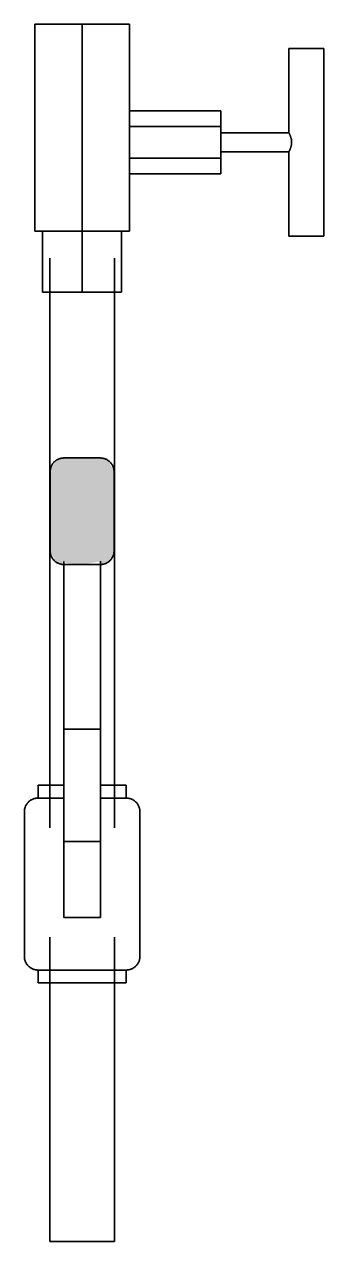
# Model space of a CAD drawing. Header units: millimetres. Extents: x -11989 to -4071, y -1478 to 4600.
# Drawn here: x -10026.8 to -9928.4, y 4007.2 to 4407.2 of the extents above; entities that cross this region are included whole.
import ezdxf

# ---------------------------------------------------------------- set-up
doc = ezdxf.new("R2010")
doc.units = ezdxf.units.MM
doc.layers.add('P-PIPE', color=7, linetype='Continuous', lineweight=35)

# ---------------------------------------------------------------- blocks, each defined once
blk = doc.blocks.new('Закладная прямая СГК_до70гр_ - Закладная прямая СГК_до70гр_-V34-Разрез 4')
at = {"layer": 'P-PIPE', "true_color": 0xff8000}
for points in [[(-10013.04, 4260.19), (-10007.79, 4260.19), (-10007.79, 4264.69), (-10012.99, 4264.69), (-10015.64, 4264.12), (-10017.22, 4262.47), (-10017.48, 4262.11), (-10018.29, 4260.19), (-10016.88, 4260.19)], [(-10002.54, 4260.19), (-9997.29, 4260.19), (-9998.96, 4263.43), (-9999.11, 4263.68), (-10000.84, 4264.43), (-10002.6, 4264.69), (-10007.79, 4264.69), (-10007.79, 4260.19), (-10004.8, 4260.19)], [(-10013.04, 4234.19), (-10007.79, 4234.19), (-10007.79, 4260.19), (-10018.29, 4260.19), (-10018.29, 4234.19), (-10016.88, 4234.19)], [(-9997.29, 4234.19), (-9997.29, 4260.19), (-10007.79, 4260.19), (-10007.79, 4234.19), (-9998.7, 4234.19)], [(-10007.79, 4229.69), (-10007.79, 4234.19), (-10018.29, 4234.19), (-10016.88, 4231.42), (-10016.64, 4231.08), (-10015.39, 4230.04), (-10013.79, 4229.8), (-10013.79, 4230.71), (-10012.95, 4230.19)], [(-10007.79, 4229.69), (-10001.79, 4230.71), (-10001.79, 4229.8), (-9999.69, 4230.34), (-9998.91, 4231), (-9998.1, 4232.26), (-9997.29, 4234.19), (-10007.79, 4234.19), (-10007.79, 4230.34)]]:
    blk.add_hatch(color=30, dxfattribs=at).paths.add_polyline_path(points)
at = {"layer": 'P-PIPE'}
for p, q in [((-10023.38, 4407.19), (-10007.79, 4407.19)), ((-10023.38, 4407.19), (-10023.38, 4339.19)), ((-10007.79, 4407.19), (-9992.2, 4407.19)), ((-10007.79, 4407.19), (-10007.79, 4339.19)), ((-9992.2, 4407.19), (-9992.2, 4339.19)), ((-9939.84, 4399.27), (-9939.84, 4371.58)), ((-9928.38, 4399.27), (-9939.84, 4399.27)), ((-9928.38, 4337.59), (-9928.38, 4399.27)), ((-9992.2, 4378.82), (-9962.2, 4378.82)), ((-9962.2, 4378.82), (-9962.2, 4373.62)), ((-9992.2, 4363.23), (-9992.2, 4373.62)), ((-9992.2, 4373.62), (-9962.2, 4373.62)), ((-9962.2, 4373.62), (-9962.2, 4363.23)), ((-9939.84, 4371.58), (-9962.2, 4371.58)), ((-9962.2, 4365.28), (-9939.84, 4365.28)), ((-9939.84, 4365.28), (-9939.84, 4337.59)), ((-9962.2, 4363.23), (-9992.2, 4363.23)), ((-9962.2, 4363.23), (-9962.2, 4358.04)), ((-9992.2, 4358.04), (-9962.2, 4358.04)), ((-10007.79, 4339.19), (-10023.38, 4339.19)), ((-10020.78, 4339.19), (-10020.78, 4319.19)), ((-9992.2, 4339.19), (-10007.79, 4339.19)), ((-10007.79, 4339.19), (-10007.79, 4319.19)), ((-9994.8, 4339.19), (-9994.8, 4319.19)), ((-9928.38, 4337.59), (-9939.84, 4337.59)), ((-10018.44, 4330.3), (-10018.44, 4143.19)), ((-9997.14, 4143.19), (-9997.14, 4330.3)), ((-10007.79, 4319.19), (-10020.78, 4319.19)), ((-9994.8, 4319.19), (-10007.79, 4319.19)), ((-10018.29, 4260.19), (-10018.29, 4234.19)), ((-9997.29, 4234.19), (-9997.29, 4260.19)), ((-10013.79, 4175.61), (-10013.79, 4230.71)), ((-10001.79, 4230.79), (-10001.79, 4175.61)), ((-10013.79, 4138.69), (-10013.79, 4175.61)), ((-10001.79, 4175.61), (-10013.79, 4175.61)), ((-10001.79, 4175.61), (-10001.79, 4138.69)), ((-10022.29, 4157.19), (-10022.29, 4152.94)), ((-10013.84, 4157.19), (-10022.29, 4157.19)), ((-9993.29, 4157.19), (-10001.74, 4157.19)), ((-9993.29, 4152.94), (-9993.29, 4157.19)), ((-10013.84, 4152.94), (-10022.29, 4152.94)), ((-9993.29, 4152.94), (-10001.74, 4152.94)), ((-10026.79, 4148.44), (-10026.79, 4100.94)), ((-9988.79, 4100.94), (-9988.79, 4148.44)), ((-10013.79, 4113.69), (-10013.79, 4138.69)), ((-10001.79, 4138.69), (-10013.79, 4138.69)), ((-10001.79, 4138.69), (-10001.79, 4113.69)), ((-10001.79, 4113.69), (-10013.79, 4113.69)), ((-10018.44, 4107.19), (-10018.44, 4007.19)), ((-9997.14, 4007.19), (-9997.14, 4107.19)), ((-10022.29, 4096.44), (-10022.29, 4092.19)), ((-10022.29, 4096.44), (-10007.79, 4096.44)), ((-10007.79, 4096.44), (-9993.29, 4096.44)), ((-9993.29, 4092.19), (-9993.29, 4096.44)), ((-10022.29, 4092.19), (-10007.79, 4092.19)), ((-10007.79, 4092.19), (-9993.29, 4092.19)), ((-10007.79, 4007.19), (-10018.44, 4007.19)), ((-9997.14, 4007.19), (-10007.79, 4007.19))]:
    blk.add_line(p, q, dxfattribs=at)
at = {"layer": 'P-PIPE', "flags": 128}
for points in [[(-10018.29, 4260.19), (-10018.29, 4260.37), (-10018.28, 4260.55), (-10018.26, 4260.72), (-10018.23, 4260.9), (-10018.2, 4261.08), (-10018.16, 4261.26), (-10018.12, 4261.43), (-10018.06, 4261.6), (-10018, 4261.77), (-10017.94, 4261.94), (-10017.86, 4262.1), (-10017.78, 4262.26), (-10017.7, 4262.42), (-10017.6, 4262.58), (-10017.51, 4262.73), (-10017.4, 4262.87), (-10017.29, 4263.02), (-10017.17, 4263.15), (-10017.05, 4263.29), (-10016.93, 4263.41), (-10016.8, 4263.54), (-10016.66, 4263.65), (-10016.52, 4263.77), (-10016.37, 4263.87), (-10016.22, 4263.97), (-10016.07, 4264.07), (-10015.91, 4264.15), (-10015.75, 4264.24), (-10015.59, 4264.31), (-10015.42, 4264.38), (-10015.25, 4264.44), (-10015.08, 4264.5), (-10014.91, 4264.54), (-10014.73, 4264.59), (-10014.56, 4264.62), (-10014.38, 4264.65), (-10014.2, 4264.67), (-10014.02, 4264.68), (-10013.84, 4264.69), (-10013.79, 4264.69)], [(-10007.79, 4264.69), (-10008.03, 4264.69), (-10008.27, 4264.69), (-10008.51, 4264.69), (-10008.75, 4264.69), (-10008.98, 4264.69), (-10009.22, 4264.69), (-10009.45, 4264.69), (-10009.68, 4264.69), (-10009.91, 4264.69), (-10010.13, 4264.69), (-10010.35, 4264.69), (-10010.56, 4264.69), (-10010.77, 4264.69), (-10010.98, 4264.69), (-10011.18, 4264.69), (-10011.37, 4264.69), (-10011.56, 4264.69), (-10011.75, 4264.69), (-10011.93, 4264.69), (-10012.1, 4264.69), (-10012.26, 4264.69), (-10012.42, 4264.69), (-10012.57, 4264.69), (-10012.71, 4264.69), (-10012.84, 4264.69), (-10012.97, 4264.69), (-10013.08, 4264.69), (-10013.19, 4264.69), (-10013.29, 4264.69), (-10013.38, 4264.69), (-10013.47, 4264.69), (-10013.54, 4264.69), (-10013.6, 4264.69), (-10013.66, 4264.69), (-10013.7, 4264.69), (-10013.74, 4264.69), (-10013.77, 4264.69), (-10013.78, 4264.69), (-10013.79, 4264.69)], [(-10013.79, 4264.69), (-10013.79, 4264.69), (-10013.77, 4264.69), (-10013.75, 4264.69), (-10013.71, 4264.69), (-10013.67, 4264.69), (-10013.62, 4264.69), (-10013.56, 4264.69), (-10013.49, 4264.69), (-10013.41, 4264.69), (-10013.32, 4264.69), (-10013.22, 4264.69), (-10013.11, 4264.69), (-10013, 4264.69), (-10012.88, 4264.69), (-10012.74, 4264.69), (-10012.6, 4264.69), (-10012.46, 4264.69), (-10012.3, 4264.69), (-10012.14, 4264.69), (-10011.97, 4264.69), (-10011.8, 4264.69), (-10011.61, 4264.69), (-10011.43, 4264.69), (-10011.23, 4264.69), (-10011.03, 4264.69), (-10010.83, 4264.69), (-10010.62, 4264.69), (-10010.41, 4264.69), (-10010.19, 4264.69), (-10009.97, 4264.69), (-10009.74, 4264.69), (-10009.51, 4264.69), (-10009.28, 4264.69), (-10009.05, 4264.69), (-10008.81, 4264.69), (-10008.57, 4264.69), (-10008.34, 4264.69), (-10008.1, 4264.69), (-10007.86, 4264.69)], [(-10007.79, 4264.69), (-10007.55, 4264.69), (-10007.31, 4264.69), (-10007.07, 4264.69), (-10006.84, 4264.69), (-10006.6, 4264.69), (-10006.37, 4264.69), (-10006.13, 4264.69), (-10005.9, 4264.69), (-10005.68, 4264.69), (-10005.46, 4264.69), (-10005.24, 4264.69), (-10005.02, 4264.69), (-10004.81, 4264.69), (-10004.6, 4264.69), (-10004.4, 4264.69), (-10004.21, 4264.69), (-10004.02, 4264.69), (-10003.84, 4264.69), (-10003.66, 4264.69), (-10003.49, 4264.69), (-10003.32, 4264.69), (-10003.17, 4264.69), (-10003.02, 4264.69), (-10002.88, 4264.69), (-10002.74, 4264.69), (-10002.62, 4264.69), (-10002.5, 4264.69), (-10002.39, 4264.69), (-10002.29, 4264.69), (-10002.2, 4264.69), (-10002.12, 4264.69), (-10002.04, 4264.69), (-10001.98, 4264.69), (-10001.92, 4264.69), (-10001.88, 4264.69), (-10001.84, 4264.69), (-10001.82, 4264.69), (-10001.8, 4264.69), (-10001.79, 4264.69)], [(-10001.79, 4264.69), (-10001.8, 4264.69), (-10001.81, 4264.69), (-10001.83, 4264.69), (-10001.87, 4264.69), (-10001.91, 4264.69), (-10001.96, 4264.69), (-10002.03, 4264.69), (-10002.1, 4264.69), (-10002.18, 4264.69), (-10002.27, 4264.69), (-10002.36, 4264.69), (-10002.47, 4264.69), (-10002.58, 4264.69), (-10002.71, 4264.69), (-10002.84, 4264.69), (-10002.98, 4264.69), (-10003.13, 4264.69), (-10003.28, 4264.69), (-10003.44, 4264.69), (-10003.61, 4264.69), (-10003.79, 4264.69), (-10003.97, 4264.69), (-10004.16, 4264.69), (-10004.35, 4264.69), (-10004.55, 4264.69), (-10004.75, 4264.69), (-10004.96, 4264.69), (-10005.18, 4264.69), (-10005.4, 4264.69), (-10005.62, 4264.69), (-10005.84, 4264.69), (-10006.07, 4264.69), (-10006.3, 4264.69), (-10006.54, 4264.69), (-10006.77, 4264.69), (-10007.01, 4264.69), (-10007.25, 4264.69), (-10007.49, 4264.69), (-10007.73, 4264.69), (-10007.79, 4264.69)], [(-10001.79, 4264.69), (-10001.61, 4264.68), (-10001.43, 4264.67), (-10001.25, 4264.65), (-10001.07, 4264.63), (-10000.9, 4264.6), (-10000.72, 4264.56), (-10000.55, 4264.51), (-10000.38, 4264.46), (-10000.21, 4264.4), (-10000.04, 4264.33), (-9999.87, 4264.26), (-9999.71, 4264.18), (-9999.56, 4264.09), (-9999.4, 4264), (-9999.25, 4263.9), (-9999.1, 4263.79), (-9998.96, 4263.68), (-9998.82, 4263.57), (-9998.69, 4263.45), (-9998.56, 4263.32), (-9998.44, 4263.19), (-9998.32, 4263.05), (-9998.21, 4262.91), (-9998.11, 4262.77), (-9998, 4262.62), (-9997.91, 4262.46), (-9997.82, 4262.31), (-9997.74, 4262.15), (-9997.67, 4261.98), (-9997.6, 4261.82), (-9997.54, 4261.65), (-9997.48, 4261.48), (-9997.43, 4261.3), (-9997.39, 4261.13), (-9997.36, 4260.95), (-9997.33, 4260.77), (-9997.31, 4260.59), (-9997.3, 4260.41), (-9997.29, 4260.23), (-9997.29, 4260.19)], [(-10013.79, 4229.69), (-10013.97, 4229.69), (-10014.15, 4229.7), (-10014.33, 4229.72), (-10014.51, 4229.74), (-10014.69, 4229.78), (-10014.86, 4229.81), (-10015.04, 4229.86), (-10015.21, 4229.91), (-10015.38, 4229.97), (-10015.54, 4230.04), (-10015.71, 4230.11), (-10015.87, 4230.19), (-10016.03, 4230.28), (-10016.18, 4230.37), (-10016.33, 4230.47), (-10016.48, 4230.58), (-10016.62, 4230.69), (-10016.76, 4230.8), (-10016.89, 4230.92), (-10017.02, 4231.05), (-10017.14, 4231.18), (-10017.26, 4231.32), (-10017.37, 4231.46), (-10017.48, 4231.6), (-10017.58, 4231.75), (-10017.67, 4231.91), (-10017.76, 4232.06), (-10017.84, 4232.22), (-10017.92, 4232.39), (-10017.99, 4232.55), (-10018.05, 4232.72), (-10018.1, 4232.9), (-10018.15, 4233.07), (-10018.19, 4233.24), (-10018.23, 4233.42), (-10018.25, 4233.6), (-10018.27, 4233.78), (-10018.29, 4233.96), (-10018.29, 4234.14), (-10018.29, 4234.19)], [(-9997.29, 4234.19), (-9997.3, 4234.01), (-9997.31, 4233.83), (-9997.32, 4233.65), (-9997.35, 4233.47), (-9997.38, 4233.29), (-9997.42, 4233.12), (-9997.47, 4232.94), (-9997.52, 4232.77), (-9997.58, 4232.6), (-9997.65, 4232.43), (-9997.72, 4232.27), (-9997.8, 4232.11), (-9997.89, 4231.95), (-9997.98, 4231.8), (-9998.08, 4231.64), (-9998.18, 4231.5), (-9998.29, 4231.36), (-9998.41, 4231.22), (-9998.53, 4231.09), (-9998.66, 4230.96), (-9998.79, 4230.83), (-9998.92, 4230.72), (-9999.07, 4230.61), (-9999.21, 4230.5), (-9999.36, 4230.4), (-9999.51, 4230.3), (-9999.67, 4230.22), (-9999.83, 4230.14), (-9999.99, 4230.06), (-10000.16, 4229.99), (-10000.33, 4229.93), (-10000.5, 4229.87), (-10000.67, 4229.83), (-10000.85, 4229.79), (-10001.03, 4229.75), (-10001.2, 4229.72), (-10001.38, 4229.7), (-10001.56, 4229.69), (-10001.74, 4229.69), (-10001.79, 4229.69)], [(-10010.13, 4229.69), (-10010.35, 4229.69), (-10010.56, 4229.69), (-10010.77, 4229.69), (-10010.98, 4229.69), (-10011.18, 4229.69), (-10011.37, 4229.69), (-10011.56, 4229.69), (-10011.75, 4229.69), (-10011.93, 4229.69), (-10012.1, 4229.69), (-10012.26, 4229.69), (-10012.42, 4229.69), (-10012.57, 4229.69), (-10012.71, 4229.69), (-10012.84, 4229.69), (-10012.97, 4229.69), (-10013.08, 4229.69), (-10013.19, 4229.69), (-10013.29, 4229.69), (-10013.38, 4229.69), (-10013.47, 4229.69), (-10013.54, 4229.69), (-10013.6, 4229.69), (-10013.66, 4229.69), (-10013.7, 4229.69), (-10013.74, 4229.69), (-10013.77, 4229.69), (-10013.78, 4229.69), (-10013.79, 4229.69)], [(-10013.79, 4229.69), (-10013.79, 4229.69), (-10013.77, 4229.69), (-10013.75, 4229.69), (-10013.71, 4229.69), (-10013.67, 4229.69), (-10013.62, 4229.69), (-10013.56, 4229.69), (-10013.49, 4229.69), (-10013.41, 4229.69), (-10013.32, 4229.69), (-10013.22, 4229.69), (-10013.11, 4229.69), (-10013, 4229.69), (-10012.88, 4229.69), (-10012.74, 4229.69), (-10012.6, 4229.69), (-10012.46, 4229.69), (-10012.3, 4229.69), (-10012.14, 4229.69), (-10011.97, 4229.69), (-10011.8, 4229.69), (-10011.61, 4229.69), (-10011.43, 4229.69), (-10011.23, 4229.69), (-10011.03, 4229.69), (-10010.83, 4229.69), (-10010.62, 4229.69), (-10010.41, 4229.69), (-10010.19, 4229.69), (-10009.97, 4229.69), (-10009.74, 4229.69), (-10009.51, 4229.69), (-10009.28, 4229.69), (-10009.05, 4229.69), (-10008.81, 4229.69), (-10008.57, 4229.69), (-10008.34, 4229.69), (-10008.1, 4229.69), (-10007.86, 4229.69), (-10007.79, 4229.69)], [(-10007.79, 4229.69), (-10007.55, 4229.69), (-10007.31, 4229.69), (-10007.07, 4229.69), (-10006.84, 4229.69), (-10006.6, 4229.69), (-10006.37, 4229.69), (-10006.13, 4229.69), (-10005.9, 4229.69), (-10005.68, 4229.69), (-10005.46, 4229.69), (-10005.24, 4229.69), (-10005.02, 4229.69), (-10004.81, 4229.69), (-10004.6, 4229.69), (-10004.4, 4229.69), (-10004.21, 4229.69), (-10004.02, 4229.69), (-10003.84, 4229.69), (-10003.66, 4229.69), (-10003.49, 4229.69), (-10003.32, 4229.69), (-10003.17, 4229.69), (-10003.02, 4229.69), (-10002.88, 4229.69), (-10002.74, 4229.69), (-10002.62, 4229.69), (-10002.5, 4229.69), (-10002.39, 4229.69), (-10002.29, 4229.69), (-10002.2, 4229.69), (-10002.12, 4229.69), (-10002.04, 4229.69), (-10001.98, 4229.69), (-10001.92, 4229.69), (-10001.88, 4229.69), (-10001.84, 4229.69), (-10001.82, 4229.69), (-10001.8, 4229.69), (-10001.79, 4229.69)], [(-10001.79, 4229.69), (-10001.8, 4229.69), (-10001.81, 4229.69), (-10001.83, 4229.69), (-10001.87, 4229.69), (-10001.91, 4229.69), (-10001.96, 4229.69), (-10002.03, 4229.69), (-10002.1, 4229.69), (-10002.18, 4229.69), (-10002.27, 4229.69), (-10002.36, 4229.69), (-10002.47, 4229.69), (-10002.58, 4229.69), (-10002.71, 4229.69), (-10002.84, 4229.69), (-10002.98, 4229.69), (-10003.13, 4229.69), (-10003.28, 4229.69), (-10003.44, 4229.69), (-10003.61, 4229.69), (-10003.79, 4229.69), (-10003.97, 4229.69), (-10004.16, 4229.69), (-10004.35, 4229.69), (-10004.55, 4229.69), (-10004.75, 4229.69), (-10004.96, 4229.69), (-10005.18, 4229.69), (-10005.4, 4229.69), (-10005.62, 4229.69)], [(-10026.79, 4148.44), (-10026.79, 4148.62), (-10026.78, 4148.8), (-10026.76, 4148.97), (-10026.73, 4149.15), (-10026.7, 4149.33), (-10026.66, 4149.51), (-10026.62, 4149.68), (-10026.56, 4149.85), (-10026.5, 4150.02), (-10026.44, 4150.19), (-10026.36, 4150.35), (-10026.28, 4150.51), (-10026.2, 4150.67), (-10026.1, 4150.83), (-10026.01, 4150.98), (-10025.9, 4151.12), (-10025.79, 4151.27), (-10025.67, 4151.4), (-10025.55, 4151.54), (-10025.43, 4151.66), (-10025.3, 4151.79), (-10025.16, 4151.9), (-10025.02, 4152.02), (-10024.87, 4152.12), (-10024.72, 4152.22), (-10024.57, 4152.32), (-10024.41, 4152.4), (-10024.25, 4152.49), (-10024.09, 4152.56), (-10023.92, 4152.63), (-10023.75, 4152.69), (-10023.58, 4152.75), (-10023.41, 4152.79), (-10023.23, 4152.84), (-10023.06, 4152.87), (-10022.88, 4152.9), (-10022.7, 4152.92), (-10022.52, 4152.93), (-10022.34, 4152.94), (-10022.29, 4152.94)], [(-10013.97, 4152.94), (-10014.49, 4152.94), (-10015, 4152.94), (-10015.49, 4152.94), (-10015.98, 4152.94), (-10016.45, 4152.94), (-10016.91, 4152.94), (-10017.35, 4152.94), (-10017.78, 4152.94), (-10018.19, 4152.94), (-10018.59, 4152.94), (-10018.97, 4152.94), (-10019.33, 4152.94), (-10019.67, 4152.94), (-10019.99, 4152.94), (-10020.3, 4152.94), (-10020.58, 4152.94), (-10020.84, 4152.94), (-10021.09, 4152.94), (-10021.31, 4152.94), (-10021.51, 4152.94), (-10021.68, 4152.94), (-10021.84, 4152.94), (-10021.97, 4152.94), (-10022.08, 4152.94), (-10022.17, 4152.94), (-10022.23, 4152.94), (-10022.27, 4152.94), (-10022.29, 4152.94), (-10022.29, 4152.94)], [(-10022.29, 4152.94), (-10022.28, 4152.94), (-10022.25, 4152.94), (-10022.19, 4152.94), (-10022.11, 4152.94), (-10022, 4152.94), (-10021.88, 4152.94), (-10021.73, 4152.94), (-10021.56, 4152.94), (-10021.36, 4152.94), (-10021.15, 4152.94), (-10020.91, 4152.94), (-10020.65, 4152.94), (-10020.37, 4152.94), (-10020.08, 4152.94), (-10019.76, 4152.94), (-10019.42, 4152.94)], [(-9993.29, 4152.94), (-9993.3, 4152.94), (-9993.34, 4152.94), (-9993.4, 4152.94), (-9993.48, 4152.94), (-9993.58, 4152.94), (-9993.71, 4152.94), (-9993.86, 4152.94), (-9994.03, 4152.94), (-9994.22, 4152.94), (-9994.44, 4152.94), (-9994.67, 4152.94), (-9994.93, 4152.94), (-9995.21, 4152.94), (-9995.51, 4152.94), (-9995.82, 4152.94), (-9996.16, 4152.94), (-9996.52, 4152.94), (-9996.89, 4152.94), (-9997.28, 4152.94), (-9997.69, 4152.94), (-9998.11, 4152.94), (-9998.55, 4152.94), (-9999.01, 4152.94), (-9999.48, 4152.94), (-9999.96, 4152.94), (-10000.45, 4152.94), (-10000.96, 4152.94), (-10001.47, 4152.94), (-10001.79, 4152.94)], [(-9996.62, 4152.94), (-9996.26, 4152.94), (-9995.91, 4152.94), (-9995.59, 4152.94), (-9995.29, 4152.94), (-9995, 4152.94), (-9994.74, 4152.94), (-9994.5, 4152.94), (-9994.28, 4152.94), (-9994.08, 4152.94), (-9993.9, 4152.94), (-9993.75, 4152.94), (-9993.61, 4152.94), (-9993.5, 4152.94), (-9993.42, 4152.94), (-9993.35, 4152.94), (-9993.31, 4152.94), (-9993.29, 4152.94), (-9993.29, 4152.94)], [(-9993.29, 4152.94), (-9993.11, 4152.93), (-9992.93, 4152.92), (-9992.75, 4152.9), (-9992.57, 4152.88), (-9992.4, 4152.85), (-9992.22, 4152.81), (-9992.05, 4152.76), (-9991.88, 4152.71), (-9991.71, 4152.65), (-9991.54, 4152.58), (-9991.37, 4152.51), (-9991.21, 4152.43), (-9991.06, 4152.34), (-9990.9, 4152.25), (-9990.75, 4152.15), (-9990.6, 4152.04), (-9990.46, 4151.93), (-9990.32, 4151.82), (-9990.19, 4151.7), (-9990.06, 4151.57), (-9989.94, 4151.44), (-9989.82, 4151.3), (-9989.71, 4151.16), (-9989.61, 4151.02), (-9989.5, 4150.87), (-9989.41, 4150.71), (-9989.32, 4150.56), (-9989.24, 4150.4), (-9989.17, 4150.23), (-9989.1, 4150.07), (-9989.04, 4149.9), (-9988.98, 4149.73), (-9988.93, 4149.55), (-9988.89, 4149.38), (-9988.86, 4149.2), (-9988.83, 4149.02), (-9988.81, 4148.84), (-9988.8, 4148.66), (-9988.79, 4148.48), (-9988.79, 4148.44)], [(-10022.29, 4096.44), (-10022.47, 4096.44), (-10022.65, 4096.45), (-10022.83, 4096.47), (-10023.01, 4096.49), (-10023.19, 4096.53), (-10023.36, 4096.56), (-10023.54, 4096.61), (-10023.71, 4096.66), (-10023.88, 4096.72), (-10024.04, 4096.79), (-10024.21, 4096.86), (-10024.37, 4096.94), (-10024.53, 4097.03), (-10024.68, 4097.12), (-10024.83, 4097.22), (-10024.98, 4097.33), (-10025.12, 4097.44), (-10025.26, 4097.55), (-10025.39, 4097.67), (-10025.52, 4097.8), (-10025.64, 4097.93), (-10025.76, 4098.07), (-10025.87, 4098.21), (-10025.98, 4098.35), (-10026.08, 4098.5), (-10026.17, 4098.66), (-10026.26, 4098.81), (-10026.34, 4098.97), (-10026.42, 4099.14), (-10026.49, 4099.3), (-10026.55, 4099.47), (-10026.6, 4099.65), (-10026.65, 4099.82), (-10026.69, 4099.99), (-10026.73, 4100.17), (-10026.75, 4100.35), (-10026.77, 4100.53), (-10026.79, 4100.71), (-10026.79, 4100.89), (-10026.79, 4100.94)], [(-9988.79, 4100.94), (-9988.8, 4100.76), (-9988.81, 4100.58), (-9988.82, 4100.4), (-9988.85, 4100.22), (-9988.88, 4100.04), (-9988.92, 4099.87), (-9988.97, 4099.69), (-9989.02, 4099.52), (-9989.08, 4099.35), (-9989.15, 4099.18), (-9989.22, 4099.02), (-9989.3, 4098.86), (-9989.39, 4098.7), (-9989.48, 4098.55), (-9989.58, 4098.39), (-9989.68, 4098.25), (-9989.79, 4098.11), (-9989.91, 4097.97), (-9990.03, 4097.84), (-9990.16, 4097.71), (-9990.29, 4097.58), (-9990.42, 4097.47), (-9990.57, 4097.36), (-9990.71, 4097.25), (-9990.86, 4097.15), (-9991.01, 4097.05), (-9991.17, 4096.97), (-9991.33, 4096.89), (-9991.49, 4096.81), (-9991.66, 4096.74), (-9991.83, 4096.68), (-9992, 4096.62), (-9992.17, 4096.58), (-9992.35, 4096.54), (-9992.53, 4096.5), (-9992.7, 4096.47), (-9992.88, 4096.45), (-9993.06, 4096.44), (-9993.24, 4096.44), (-9993.29, 4096.44)], [(-10019.33, 4096.44), (-10019.67, 4096.44), (-10019.99, 4096.44), (-10020.3, 4096.44), (-10020.58, 4096.44), (-10020.84, 4096.44), (-10021.09, 4096.44), (-10021.31, 4096.44), (-10021.51, 4096.44), (-10021.68, 4096.44), (-10021.84, 4096.44), (-10021.97, 4096.44), (-10022.08, 4096.44), (-10022.17, 4096.44), (-10022.23, 4096.44), (-10022.27, 4096.44), (-10022.29, 4096.44), (-10022.29, 4096.44)], [(-10022.29, 4096.44), (-10022.28, 4096.44), (-10022.25, 4096.44), (-10022.19, 4096.44), (-10022.11, 4096.44), (-10022, 4096.44), (-10021.88, 4096.44), (-10021.73, 4096.44), (-10021.56, 4096.44), (-10021.36, 4096.44), (-10021.15, 4096.44), (-10020.91, 4096.44), (-10020.65, 4096.44), (-10020.37, 4096.44), (-10020.08, 4096.44), (-10019.76, 4096.44), (-10019.42, 4096.44), (-10019.07, 4096.44), (-10018.69, 4096.44), (-10018.3, 4096.44), (-10017.89, 4096.44), (-10017.47, 4096.44), (-10017.03, 4096.44), (-10016.58, 4096.44), (-10016.11, 4096.44), (-10015.63, 4096.44), (-10015.13, 4096.44), (-10014.63, 4096.44), (-10014.11, 4096.44), (-10013.58, 4096.44), (-10013.05, 4096.44), (-10012.5, 4096.44), (-10011.95, 4096.44), (-10011.39, 4096.44), (-10010.83, 4096.44), (-10010.26, 4096.44), (-10009.68, 4096.44), (-10009.11, 4096.44), (-10008.53, 4096.44), (-10007.95, 4096.44), (-10007.79, 4096.44)], [(-10007.79, 4096.44), (-10007.21, 4096.44), (-10006.63, 4096.44), (-10006.06, 4096.44), (-10005.48, 4096.44), (-10004.91, 4096.44), (-10004.34, 4096.44), (-10003.78, 4096.44), (-10003.23, 4096.44), (-10002.68, 4096.44), (-10002.14, 4096.44), (-10001.62, 4096.44), (-10001.1, 4096.44), (-10000.59, 4096.44), (-10000.09, 4096.44), (-9999.6, 4096.44), (-9999.13, 4096.44), (-9998.67, 4096.44), (-9998.23, 4096.44), (-9997.8, 4096.44), (-9997.39, 4096.44), (-9996.99, 4096.44), (-9996.62, 4096.44), (-9996.26, 4096.44), (-9995.91, 4096.44), (-9995.59, 4096.44), (-9995.29, 4096.44), (-9995, 4096.44), (-9994.74, 4096.44), (-9994.5, 4096.44), (-9994.28, 4096.44), (-9994.08, 4096.44), (-9993.9, 4096.44), (-9993.75, 4096.44), (-9993.61, 4096.44), (-9993.5, 4096.44), (-9993.42, 4096.44), (-9993.35, 4096.44), (-9993.31, 4096.44), (-9993.29, 4096.44), (-9993.29, 4096.44)], [(-9993.29, 4096.44), (-9993.3, 4096.44), (-9993.34, 4096.44), (-9993.4, 4096.44), (-9993.48, 4096.44), (-9993.58, 4096.44), (-9993.71, 4096.44), (-9993.86, 4096.44), (-9994.03, 4096.44), (-9994.22, 4096.44), (-9994.44, 4096.44), (-9994.67, 4096.44), (-9994.93, 4096.44), (-9995.21, 4096.44), (-9995.51, 4096.44), (-9995.82, 4096.44), (-9996.16, 4096.44), (-9996.52, 4096.44)]]:
    blk.add_lwpolyline(points, dxfattribs=at)
at = {"layer": 'P-PIPE'}
blk.add_open_spline([(-9939.84, 4365.28), (-9939.84, 4365.28), (-9939.82, 4365.3), (-9939.78, 4365.39), (-9939.74, 4365.47), (-9939.69, 4365.58), (-9939.62, 4365.71), (-9939.55, 4365.85), (-9939.47, 4366.02), (-9939.4, 4366.2), (-9939.31, 4366.4), (-9939.23, 4366.61), (-9939.16, 4366.84), (-9939.09, 4367.08), (-9939.02, 4367.34), (-9938.97, 4367.6), (-9938.93, 4367.87), (-9938.91, 4368.15), (-9938.9, 4368.43), (-9938.91, 4368.71), (-9938.93, 4368.99), (-9938.97, 4369.26), (-9939.02, 4369.52), (-9939.09, 4369.77), (-9939.16, 4370.02), (-9939.23, 4370.24), (-9939.31, 4370.46), (-9939.4, 4370.66), (-9939.47, 4370.84), (-9939.55, 4371), (-9939.62, 4371.15), (-9939.69, 4371.28), (-9939.74, 4371.39), (-9939.78, 4371.47), (-9939.82, 4371.55), (-9939.84, 4371.58), (-9939.84, 4371.58)], degree=3, knots=[0, 0, 0, 0, 0.055556, 0.083333, 0.111111, 0.138889, 0.166667, 0.194444, 0.222222, 0.25, 0.277778, 0.305556, 0.333333, 0.361111, 0.388889, 0.416667, 0.444444, 0.472222, 0.5, 0.527778, 0.555556, 0.583333, 0.611111, 0.638889, 0.666667, 0.694444, 0.722222, 0.75, 0.777778, 0.805556, 0.833333, 0.861111, 0.888889, 0.916667, 0.944444, 1, 1, 1, 1], dxfattribs=at)

msp = doc.modelspace()

# ---------------------------------------------------------------- block references
at = {"layer": 'P-PIPE'}
msp.add_blockref('Закладная прямая СГК_до70гр_ - Закладная прямая СГК_до70гр_-V34-Разрез 4', (0, 0), dxfattribs=at)

doc.saveas('drawing.dxf')
